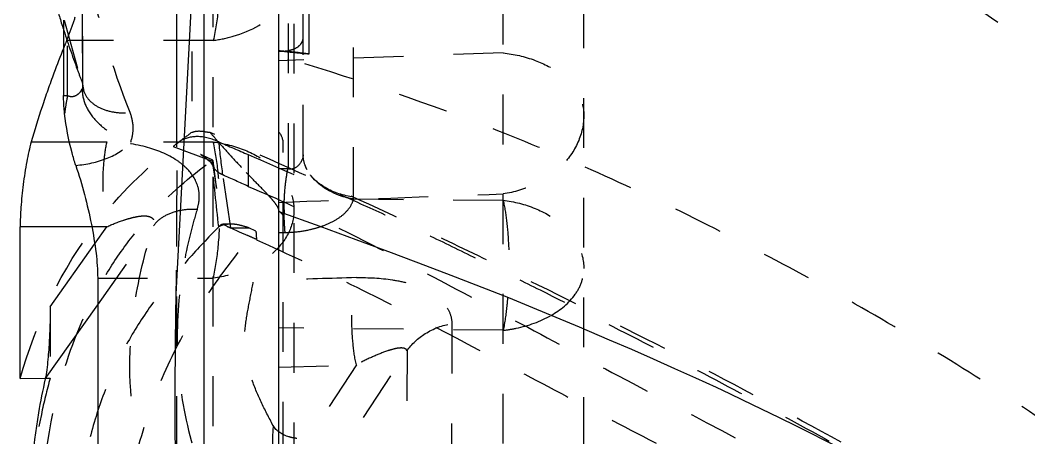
# Model space of a CAD drawing. Header units: millimetres. Extents: x 1540 to 3369, y -3458 to 1222.
# Drawn here: x 2576.19 to 2609.24, y -316.5 to -302.81 of the extents above; entities that cross this region are included whole.
import ezdxf

# ---------------------------------------------------------------- set-up
doc = ezdxf.new("R2010")
doc.units = ezdxf.units.MM
doc.header["$LTSCALE"] = 16.335
doc.linetypes.add('HIDDEN', pattern=[0.2, 0.1, -0.1])
doc.layers.add('21', color=7, linetype='CONTINUOUS')

msp = doc.modelspace()

# ---------------------------------------------------------------- linework, layer by layer
at = {"layer": '21', "color": 7, "linetype": 'Continuous'}
for p, q in [((2584.662, -635.737), (2584.662, -215.737)), ((2582.218, -341.407), (2582.219, -301.655)), ((2581.798, -302.279), (2581.292, -311.792)), ((2581.326, -306.466), (2581.326, -302.195)), ((2577.612, -302.813), (2577.611, -305.286)), ((2576.554, -306.799), (2577.806, -306.799)), ((2576.189, -314.551), (2576.189, -309.583)), ((2578.536, -309.584), (2576.189, -309.583)), ((2577.174, -312.201), (2578.627, -310.147)), ((2578.729, -311.262), (2578.729, -323.593)), ((2577.011, -314.565), (2578.729, -312.136)), ((2576.189, -314.551), (2577.011, -314.541))]:
    msp.add_line(p, q, dxfattribs=at)
at = {"layer": '21', "color": 8, "linetype": 'HIDDEN'}
for p, q in [((2594.662, -323.332), (2594.662, -263.952)), ((2592.018, -326.484), (2592.018, -264.521)), ((2581.807, -267.899), (2581.811, -306.492)), ((2585.462, -307.221), (2585.462, -282.746)), ((2582.518, -322.648), (2582.518, -287.633)), ((2585.162, -289.86), (2585.162, -320.42)), ((2587.115, -308.605), (2587.115, -289.833)), ((2584.966, -293.118), (2584.966, -307.679)), ((2585.662, -303.913), (2585.662, -295.23)), ((2578.217, -302.262), (2578.216, -304.839)), ((2578.239, -304.969), (2578.24, -302.379)), ((2577.631, -302.808), (2578.273, -305.147)), ((2577.744, -305.286), (2577.744, -302.797)), ((2582.518, -303.474), (2577.715, -303.474)), ((2584.662, -303.844), (2584.966, -303.806)), ((2592.018, -303.885), (2584.662, -304.147)), ((2578.216, -304.839), (2578.272, -305.147)), ((2578.239, -304.969), (2578.239, -304.974)), ((2577.611, -305.286), (2577.744, -305.286)), ((2578.272, -305.147), (2578.274, -305.152)), ((2581.328, -323.299), (2581.326, -306.466)), ((2577.806, -306.799), (2579.025, -306.799)), ((2582.518, -306.806), (2579.811, -306.806)), ((2581.205, -306.953), (2582.462, -307.42)), ((2584.812, -346.35), (2584.812, -306.87)), ((2582.505, -307.399), (2582.176, -307.248)), ((2582.505, -307.399), (2582.462, -307.42)), ((2582.608, -308.208), (2582.509, -307.405)), ((2581.325, -307.734), (2581.299, -311.357)), ((2582.493, -307.564), (2582.543, -307.652)), ((2582.495, -307.516), (2582.529, -307.723)), ((2584.966, -307.679), (2584.662, -307.68)), ((2582.583, -308.058), (2582.604, -308.199)), ((2583.088, -309.621), (2582.834, -307.886)), ((2582.623, -308.329), (2582.608, -308.208)), ((2587.113, -308.671), (2592.018, -308.712)), ((2584.662, -309.077), (2586.014, -309.564)), ((2579.025, -309.584), (2578.536, -309.584)), ((2578.627, -310.147), (2579.025, -309.584)), ((2578.729, -312.136), (2580.56, -309.547)), ((2582.88, -309.516), (2582.949, -309.553)), ((2582.985, -309.496), (2582.99, -309.496)), ((2583.088, -309.621), (2583.687, -309.621)), ((2583.088, -309.621), (2583.371, -309.746)), ((2583.914, -309.72), (2583.687, -309.621)), ((2586.014, -309.564), (2587.193, -309.994)), ((2583.371, -309.746), (2583.653, -309.871)), ((2584.662, -309.768), (2584.872, -309.768)), ((2587.193, -309.994), (2588.346, -310.421)), ((2588.346, -310.421), (2589.474, -310.845)), ((2589.474, -310.845), (2590.304, -311.162)), ((2578.729, -311.262), (2582.518, -311.262)), ((2590.304, -311.162), (2591.121, -311.479)), ((2591.121, -311.479), (2591.657, -311.69)), ((2591.657, -311.69), (2592.189, -311.903)), ((2592.189, -311.903), (2592.974, -312.222)), ((2577.174, -312.201), (2577.174, -314.539)), ((2592.974, -312.222), (2593.747, -312.542)), ((2593.747, -312.542), (2594.506, -312.86)), ((2592.018, -312.974), (2584.662, -312.897)), ((2590.332, -312.758), (2590.323, -321.027)), ((2594.506, -312.86), (2595.496, -313.281)), ((2595.496, -313.281), (2596.222, -313.595)), ((2585.662, -318.572), (2588.867, -313.648)), ((2596.222, -313.595), (2596.936, -313.908)), ((2596.936, -313.908), (2597.637, -314.22)), ((2584.662, -314.185), (2587.206, -314.105)), ((2587.206, -314.105), (2585.662, -316.476)), ((2597.637, -314.22), (2598.323, -314.531)), ((2577.011, -314.541), (2577.174, -314.539)), ((2598.323, -314.531), (2598.993, -314.84)), ((2598.993, -314.84), (2599.43, -315.044)), ((2599.43, -315.044), (2599.858, -315.246)), ((2599.858, -315.246), (2600.477, -315.543)), ((2600.477, -315.543), (2601.059, -315.826)), ((2601.059, -315.826), (2601.621, -316.104)), ((2601.621, -316.104), (2603.005, -316.797)), ((2585.662, -329.266), (2585.662, -316.476))]:
    msp.add_line(p, q, dxfattribs=at)
for points in [[(2578.274, -305.152), (2578.261, -305.114), (2578.247, -305.057), (2578.24, -304.988), (2578.239, -304.974)], [(2582.101, -307.213), (2582.103, -307.213), (2582.14, -307.236), (2582.206, -307.278), (2582.269, -307.325), (2582.331, -307.375), (2582.385, -307.424), (2582.426, -307.468), (2582.453, -307.502), (2582.493, -307.564)], [(2582.176, -307.248), (2582.114, -307.219), (2582.101, -307.213)], [(2585.463, -307.244), (2585.462, -307.23), (2585.462, -307.216), (2585.462, -307.201)], [(2582.529, -307.723), (2582.571, -307.98), (2582.583, -308.058)], [(2582.604, -308.199), (2582.622, -308.319), (2582.623, -308.332)], [(2582.99, -309.496), (2582.987, -309.496), (2582.946, -309.498), (2582.879, -309.498), (2582.829, -309.495)], [(2581.299, -311.357), (2581.294, -311.679), (2581.292, -311.777)]]:
    msp.add_lwpolyline(points, dxfattribs=at)
at = {"layer": '21', "color": 7, "linetype": 'Continuous'}
for centre, radius, start, end in [((2606.342, -293.891), 30.179, 196.4666, 197.2501), ((2606.66, -293.793), 30.513, 197.2495, 197.7025), ((2609.228, -316.412), 34.066, 158.1563, 159.6143), ((2607.475, -315.756), 32.195, 159.622, 160.6813), ((2606.607, -315.452), 31.275, 160.6814, 161.7429), ((2606.135, -315.295), 30.778, 161.7449, 163.9746)]:
    msp.add_arc(centre, radius, start, end, dxfattribs=at)
at = {"layer": '21', "color": 8, "linetype": 'HIDDEN'}
for centre, radius, start, end in [((2607.428, -293.542), 31.32, 197.7117, 200.3284), ((2569.04, -299.921), 9.374, 337.7261, 338.6525), ((2611.07, -317.145), 36.048, 157.7141, 158.1655), ((2608.226, -293.252), 32.169, 200.32, 201.1129), ((2592.629, -321.351), 18.38, 126.0551, 127.5384), ((2582.924, -302.29), 4.229, 260.4143, 263.0585), ((2605.381, -286.956), 30.151, 220.3785, 221.0678), ((2584.212, -306.87), 0.6, 0, 41.4096), ((2583.563, -309.694), 3.615, 128.4248, 130.7176), ((2605.485, -286.865), 30.289, 221.0671, 222.042), ((2605.365, -286.974), 30.127, 222.0421, 222.2957), ((2604.867, -287.43), 29.451, 222.2908, 223.3279), ((2035.8, -367.705), 549.976, 6.06588, 6.29306), ((2538.857, -406.86), 108.305, 65.56267, 66.04326), ((2585.853, -308.605), 1.262, 356.9726, 0.0037), ((2593.307, -309.035), 8.468, 179.9782, 180.73), ((2583.034, -310.206), 0.71, 102.4107, 106.2903), ((2583.082, -310.484), 0.992, 89.5293, 95.58), ((2584.836, -305.881), 3.888, 274.8599, 282.6148), ((2584.923, -306.262), 3.496, 282.5786, 288.2919), ((2549.156, -387.233), 84.704, 65.75887, 65.96698), ((2584.839, -305.952), 3.816, 270.4926, 274.9046), ((4240.673, -319.548), 1651.816, 179.795336, 180.080024)]:
    msp.add_arc(centre, radius, start, end, dxfattribs=at)
for points, knots in [([(2579.792, -305.842), (2579.202, -304.342), (2578.287, -301.321), (2577.802, -296.689), (2578.26, -292.163), (2579.18, -289.291), (2579.775, -287.912)], [0, 0, 0, 0, 0.262871, 0.511968, 0.754922, 1, 1, 1, 1]), ([(2628.161, -338.702), (2628.066, -337.313), (2627.808, -335.237), (2627.334, -332.495), (2626.789, -329.767), (2625.912, -326.382), (2624.482, -322.424), (2622.662, -318.62), (2620.462, -315.035), (2617.937, -311.682), (2615.115, -308.573), (2612.019, -305.732), (2608.693, -303.157), (2605.177, -300.826), (2601.5, -298.713), (2597.681, -296.834), (2592.47, -294.697), (2588.399, -293.563), (2585.663, -293.025)], [0, 0, 0, 0, 0.062096, 0.093142, 0.124113, 0.18616, 0.248959, 0.311535, 0.3739, 0.436251, 0.49852, 0.560916, 0.623433, 0.685927, 0.748944, 0.812487, 0.875622, 1, 1, 1, 1]), ([(2582.518, -299.018), (2582.597, -299.355), (2582.703, -300.098), (2582.754, -301.246), (2582.703, -302.395), (2582.597, -303.137), (2582.518, -303.474)], [0, 0, 0, 0, 0.231604, 0.499956, 0.768332, 1, 1, 1, 1]), ([(2582.518, -303.474), (2582.739, -303.447), (2583.54, -303.286), (2584.316, -302.868), (2584.703, -302.414)], [0, 0, 0, 0, 0.271832, 1, 1, 1, 1]), ([(2577.771, -303.333), (2577.79, -303.284), (2577.869, -303.078), (2577.942, -302.869), (2577.995, -302.709)], [0, 0, 0, 0, 0.236919, 1, 1, 1, 1]), ([(2585.398, -303.577), (2585.409, -303.563), (2585.444, -303.505), (2585.462, -303.436), (2585.462, -303.386)], [0, 0, 0, 0, 0.262203, 1, 1, 1, 1]), ([(2585.168, -303.753), (2585.192, -303.743), (2585.279, -303.7), (2585.358, -303.635), (2585.398, -303.577)], [0, 0, 0, 0, 0.26919, 1, 1, 1, 1]), ([(2627.025, -339.693), (2626.536, -337.53), (2625.556, -334.296), (2623.604, -330.209), (2621.758, -327.225), (2619.563, -324.416), (2617.131, -321.82), (2614.506, -319.46), (2611.685, -317.289), (2608.665, -315.204), (2605.443, -313.184), (2602.043, -311.243), (2598.528, -309.397), (2594.976, -307.715), (2590.391, -305.814), (2586.94, -304.655), (2584.66, -303.997)], [0, 0, 0, 0, 0.114642, 0.173467, 0.233714, 0.295635, 0.357376, 0.417369, 0.477868, 0.541236, 0.606983, 0.674348, 0.743547, 0.812145, 0.877393, 1, 1, 1, 1]), ([(2584.662, -303.814), (2584.829, -303.83), (2585.161, -303.875), (2585.496, -303.9), (2585.662, -303.92)], [0, 0, 0, 0, 0.499746, 1, 1, 1, 1]), ([(2592.018, -303.885), (2592.373, -303.925), (2593.044, -304.076), (2593.905, -304.52), (2594.506, -305.141), (2594.662, -305.667), (2594.662, -305.91)], [0, 0, 0, 0, 0.297852, 0.566476, 0.797411, 1, 1, 1, 1]), ([(2577.744, -305.286), (2577.791, -305.304), (2577.894, -305.328), (2578.042, -305.276), (2578.152, -305.183), (2578.206, -305.104), (2578.221, -305.064)], [0, 0, 0, 0, 0.260812, 0.521791, 0.777717, 1, 1, 1, 1]), ([(2578.216, -304.839), (2578.22, -304.85), (2578.232, -304.892), (2578.239, -304.937), (2578.239, -304.969)], [0, 0, 0, 0, 0.268643, 1, 1, 1, 1]), ([(2578.221, -305.064), (2578.218, -305.237), (2578.304, -305.621), (2578.654, -306.134), (2579.178, -306.552), (2579.597, -306.74), (2579.811, -306.806)], [0, 0, 0, 0, 0.207774, 0.456404, 0.730767, 1, 1, 1, 1]), ([(2577.744, -305.286), (2577.733, -305.33), (2577.692, -305.524), (2577.664, -305.72), (2577.647, -305.872)], [0, 0, 0, 0, 0.22852, 1, 1, 1, 1]), ([(2578.274, -305.152), (2578.321, -305.27), (2578.477, -305.495), (2578.837, -305.723), (2579.289, -305.849), (2579.619, -305.856), (2579.792, -305.842)], [0, 0, 0, 0, 0.214472, 0.447116, 0.707931, 1, 1, 1, 1]), ([(2579.811, -306.806), (2579.867, -306.657), (2579.924, -306.325), (2579.852, -305.998), (2579.792, -305.842)], [0, 0, 0, 0, 0.487821, 1, 1, 1, 1]), ([(2594.662, -305.91), (2594.662, -306.217), (2594.522, -306.853), (2593.938, -307.661), (2593.069, -308.248), (2592.378, -308.45), (2592.018, -308.502)], [0, 0, 0, 0, 0.229455, 0.470505, 0.728312, 1, 1, 1, 1]), ([(2582.7, -306.802), (2582.477, -306.699), (2582.044, -306.57), (2581.59, -306.674), (2581.43, -306.777)], [0, 0, 0, 0, 0.563834, 1, 1, 1, 1]), ([(2581.812, -306.492), (2581.84, -306.478), (2581.971, -306.432), (2582.115, -306.442), (2582.22, -306.461)], [0, 0, 0, 0, 0.228831, 1, 1, 1, 1]), ([(2603.09, -316.637), (2601.397, -315.71), (2598.005, -313.896), (2593.696, -311.746), (2590.237, -310.063), (2586.762, -308.444), (2584.147, -307.274), (2582.413, -306.489)], [0, 0, 0, 0, 0.251283, 0.500846, 0.626989, 0.752173, 1, 1, 1, 1]), ([(2576.189, -314.552), (2576.706, -312.727), (2578.063, -309.856), (2580.287, -307.69), (2581.205, -306.955)], [0, 0, 0, 0, 0.617458, 1, 1, 1, 1]), ([(2578.012, -307.57), (2578.362, -307.538), (2579.017, -307.407), (2579.615, -307.049), (2579.811, -306.806)], [0, 0, 0, 0, 0.530544, 1, 1, 1, 1]), ([(2579.025, -306.799), (2578.975, -307.011), (2578.912, -307.475), (2578.883, -308.191), (2578.912, -308.907), (2578.975, -309.372), (2579.025, -309.584)], [0, 0, 0, 0, 0.233248, 0.500042, 0.766815, 1, 1, 1, 1]), ([(2581.33, -307.411), (2581.019, -307.202), (2580.255, -306.902), (2579.452, -306.804), (2579.025, -306.799)], [0, 0, 0, 0, 0.467389, 1, 1, 1, 1]), ([(2582.518, -311.262), (2582.597, -310.925), (2582.703, -310.183), (2582.754, -309.034), (2582.703, -307.886), (2582.597, -307.143), (2582.518, -306.806)], [0, 0, 0, 0, 0.231604, 0.499956, 0.768332, 1, 1, 1, 1]), ([(2582.518, -306.806), (2582.875, -306.851), (2583.552, -307.019), (2584.418, -307.513), (2585.013, -308.203), (2585.162, -308.768), (2585.162, -309.034)], [0, 0, 0, 0, 0.288034, 0.552422, 0.787042, 1, 1, 1, 1]), ([(2582.5, -307.447), (2582.501, -307.443), (2582.505, -307.429), (2582.51, -307.415), (2582.509, -307.405)], [0, 0, 0, 0, 0.298553, 1, 1, 1, 1]), ([(2583.663, -307.218), (2583.663, -307.479), (2583.658, -307.826), (2583.661, -308.172), (2583.662, -308.258)], [0, 0, 0, 0, 0.752155, 1, 1, 1, 1]), ([(2583.663, -307.218), (2584.721, -307.686), (2586.323, -308.365), (2588.448, -309.319), (2590.041, -310.078), (2591.633, -310.86), (2593.759, -311.915), (2596.416, -313.25), (2599.582, -314.91), (2603.789, -317.176), (2608.996, -320.132), (2614.134, -323.223), (2618.149, -325.852), (2620.589, -327.586), (2622.471, -329.05), (2624.284, -330.59), (2626.355, -332.779), (2628.291, -335.913), (2629.244, -338.203), (2629.651, -339.395)], [0, 0, 0, 0, 0.060468, 0.090965, 0.121746, 0.152702, 0.183704, 0.245812, 0.308162, 0.37058, 0.495619, 0.621132, 0.683971, 0.746487, 0.777548, 0.808532, 0.870841, 0.934152, 1, 1, 1, 1]), ([(2585.462, -307.221), (2585.461, -307.314), (2585.391, -307.497), (2585.25, -307.635), (2585.164, -307.671)], [0, 0, 0, 0, 0.498064, 1, 1, 1, 1]), ([(2585.592, -307.709), (2585.571, -307.67), (2585.499, -307.517), (2585.462, -307.346), (2585.462, -307.221)], [0, 0, 0, 0, 0.258119, 1, 1, 1, 1]), ([(2585.589, -307.707), (2585.568, -307.669), (2585.497, -307.516), (2585.462, -307.345), (2585.462, -307.221)], [0, 0, 0, 0, 0.259661, 1, 1, 1, 1]), ([(2582.468, -339.248), (2581.757, -337.732), (2580.441, -334.705), (2579.026, -330.889), (2578.108, -327.819), (2577.496, -325.358), (2577.013, -322.59), (2576.745, -318.859), (2577.232, -314.989), (2578.489, -311.932), (2579.568, -310.248), (2580.725, -308.838), (2581.743, -307.941), (2582.462, -307.42)], [0, 0, 0, 0, 0.14568, 0.286977, 0.353777, 0.424323, 0.507487, 0.597902, 0.749227, 0.841626, 0.88296, 0.92276, 1, 1, 1, 1]), ([(2581.683, -307.709), (2581.658, -307.682), (2581.549, -307.572), (2581.427, -307.476), (2581.33, -307.411)], [0, 0, 0, 0, 0.241058, 1, 1, 1, 1]), ([(2581.988, -309.013), (2582.026, -308.893), (2582.075, -308.654), (2582.03, -308.181), (2581.838, -307.875), (2581.683, -307.709)], [0, 0, 0, 0, 0.269197, 0.514413, 1, 1, 1, 1]), ([(2582.495, -307.517), (2582.492, -307.5), (2582.493, -307.476), (2582.498, -307.453), (2582.5, -307.447)], [0, 0, 0, 0, 0.718423, 1, 1, 1, 1]), ([(2582.543, -307.652), (2582.53, -307.628), (2582.514, -307.582), (2582.499, -307.537), (2582.495, -307.517)], [0, 0, 0, 0, 0.567091, 1, 1, 1, 1]), ([(2582.834, -307.886), (2582.794, -307.868), (2582.682, -307.812), (2582.581, -307.725), (2582.543, -307.652)], [0, 0, 0, 0, 0.348811, 1, 1, 1, 1]), ([(2584.662, -309.024), (2584.662, -308.998), (2584.63, -308.932), (2584.56, -308.826), (2584.447, -308.688), (2584.234, -308.452), (2583.89, -308.104), (2583.601, -307.806), (2583.443, -307.639)], [0, 0, 0, 0, 0.042001, 0.112458, 0.209056, 0.3283, 0.627232, 1, 1, 1, 1]), ([(2584.872, -308.298), (2584.878, -308.242), (2584.9, -308.035), (2584.933, -307.828), (2584.966, -307.679)], [0, 0, 0, 0, 0.268455, 1, 1, 1, 1]), ([(2585.164, -307.671), (2585.133, -307.684), (2585.067, -307.702), (2584.999, -307.69), (2584.966, -307.679)], [0, 0, 0, 0, 0.491612, 1, 1, 1, 1]), ([(2587.115, -308.605), (2586.791, -308.564), (2586.195, -308.388), (2585.721, -307.956), (2585.59, -307.71)], [0, 0, 0, 0, 0.539814, 1, 1, 1, 1]), ([(2587.113, -308.672), (2586.946, -308.647), (2586.357, -308.494), (2585.8, -308.099), (2585.592, -307.709)], [0, 0, 0, 0, 0.275946, 1, 1, 1, 1]), ([(2583.662, -308.258), (2584.629, -308.663), (2586.548, -309.554), (2589.437, -311.064), (2592.519, -312.713), (2597.234, -315.238), (2603.347, -318.437), (2609.291, -321.873), (2613.686, -324.564), (2616.743, -326.526), (2619.678, -328.529), (2622.43, -330.68), (2624.977, -333.07), (2626.959, -336.009), (2628.633, -339.274), (2629.46, -341.655), (2629.767, -342.907)], [0, 0, 0, 0, 0.053034, 0.106885, 0.164878, 0.229826, 0.377389, 0.513797, 0.576987, 0.637998, 0.697538, 0.756593, 0.814653, 0.873257, 0.934817, 1, 1, 1, 1]), ([(2584.839, -309.031), (2584.839, -308.969), (2584.842, -308.724), (2584.855, -308.479), (2584.872, -308.298)], [0, 0, 0, 0, 0.256276, 1, 1, 1, 1]), ([(2586.021, -309.582), (2586.154, -309.537), (2586.404, -309.436), (2586.734, -309.233), (2586.987, -308.983), (2587.088, -308.776), (2587.113, -308.672)], [0, 0, 0, 0, 0.284973, 0.546491, 0.782203, 1, 1, 1, 1]), ([(2592.018, -308.712), (2592.375, -308.757), (2593.053, -308.926), (2593.918, -309.422), (2594.513, -310.115), (2594.662, -310.681), (2594.662, -310.948)], [0, 0, 0, 0, 0.287629, 0.551847, 0.786622, 1, 1, 1, 1]), ([(2592.018, -308.712), (2592.067, -308.939), (2592.143, -309.434), (2592.225, -310.496), (2592.21, -311.331), (2592.163, -311.895)], [0, 0, 0, 0, 0.218493, 0.469335, 1, 1, 1, 1]), ([(2581.988, -309.013), (2581.929, -309.01), (2581.701, -309.008), (2581.473, -309.037), (2581.31, -309.079)], [0, 0, 0, 0, 0.259991, 1, 1, 1, 1]), ([(2581.988, -309.013), (2581.916, -309.245), (2581.657, -310.162), (2581.484, -311.105), (2581.41, -311.81)], [0, 0, 0, 0, 0.25534, 1, 1, 1, 1]), ([(2585.162, -309.034), (2585.162, -309.299), (2585.013, -309.865), (2584.418, -310.554), (2583.552, -311.049), (2582.875, -311.217), (2582.518, -311.262)], [0, 0, 0, 0, 0.213008, 0.447646, 0.712014, 1, 1, 1, 1]), ([(2579.025, -309.584), (2579.206, -309.498), (2579.484, -309.39), (2579.849, -309.283), (2580.088, -309.232), (2580.289, -309.217), (2580.453, -309.246), (2580.564, -309.33), (2580.59, -309.445), (2580.572, -309.51), (2580.56, -309.547)], [0, 0, 0, 0, 0.32844, 0.486113, 0.622248, 0.728519, 0.814151, 0.892455, 0.937258, 1, 1, 1, 1]), ([(2581.31, -309.079), (2581.158, -309.119), (2580.874, -309.227), (2580.642, -309.431), (2580.56, -309.547)], [0, 0, 0, 0, 0.526431, 1, 1, 1, 1]), ([(2584.812, -309.271), (2584.812, -309.253), (2584.796, -309.167), (2584.721, -309.106), (2584.662, -309.073)], [0, 0, 0, 0, 0.21383, 1, 1, 1, 1]), ([(2584.872, -309.768), (2584.867, -309.717), (2584.85, -309.509), (2584.842, -309.3), (2584.84, -309.143)], [0, 0, 0, 0, 0.246135, 1, 1, 1, 1]), ([(2582.696, -309.588), (2582.351, -309.935), (2581.677, -310.648), (2580.73, -311.783), (2579.876, -313.018), (2579.167, -314.393), (2578.604, -315.908), (2578.21, -317.565), (2577.986, -319.356), (2577.961, -321.275), (2578.134, -323.3), (2578.468, -325.409), (2578.939, -327.579), (2579.518, -329.797), (2580.194, -332.049), (2581.23, -335.096), (2582.098, -337.371), (2582.705, -338.885)], [0, 0, 0, 0, 0.046961, 0.093904, 0.141404, 0.190424, 0.241677, 0.29578, 0.353128, 0.414241, 0.479213, 0.547519, 0.618581, 0.691832, 0.766969, 0.843726, 1, 1, 1, 1]), ([(2580.598, -330.649), (2580.312, -329.539), (2579.832, -327.361), (2579.393, -324.154), (2579.321, -321.137), (2579.646, -318.358), (2580.294, -315.834), (2581.235, -313.556), (2582.462, -311.529), (2583.419, -310.308), (2583.914, -309.72)], [0, 0, 0, 0, 0.155348, 0.302003, 0.437915, 0.563201, 0.679909, 0.790052, 0.895905, 1, 1, 1, 1]), ([(2580.567, -318.297), (2580.029, -316.998), (2579.654, -314.791), (2579.927, -311.83), (2580.309, -310.308), (2580.56, -309.547)], [0, 0, 0, 0, 0.473783, 0.72997, 1, 1, 1, 1]), ([(2582.696, -309.588), (2582.722, -309.561), (2582.755, -309.518), (2582.811, -309.492), (2582.829, -309.495)], [0, 0, 0, 0, 0.662626, 1, 1, 1, 1]), ([(2582.829, -309.495), (2582.833, -309.495), (2582.851, -309.5), (2582.867, -309.509), (2582.88, -309.516)], [0, 0, 0, 0, 0.204666, 1, 1, 1, 1]), ([(2582.949, -309.553), (2582.959, -309.558), (2583.004, -309.582), (2583.051, -309.604), (2583.088, -309.621)], [0, 0, 0, 0, 0.207428, 1, 1, 1, 1]), ([(2583.687, -309.621), (2583.654, -309.608), (2583.524, -309.564), (2583.389, -309.529), (2583.289, -309.511)], [0, 0, 0, 0, 0.258294, 1, 1, 1, 1]), ([(2584.478, -316.092), (2584.342, -315.837), (2584.078, -315.333), (2583.756, -314.562), (2583.581, -313.905), (2583.534, -313.38), (2583.556, -312.863), (2583.662, -312.229), (2583.817, -311.483), (2583.929, -310.743), (2583.943, -310.25), (2583.933, -310.007)], [0, 0, 0, 0, 0.138039, 0.270675, 0.397784, 0.459679, 0.521136, 0.643854, 0.765501, 0.884396, 1, 1, 1, 1]), ([(2583.933, -310.007), (2584.974, -310.477), (2587.035, -311.451), (2590.083, -313.009), (2593.126, -314.626), (2596.216, -316.254), (2599.355, -317.883), (2602.489, -319.574), (2605.608, -321.299), (2607.672, -322.478), (2608.701, -323.075)], [0, 0, 0, 0, 0.12223, 0.244136, 0.366625, 0.491265, 0.618235, 0.745411, 0.872592, 1, 1, 1, 1]), ([(2593.588, -312.485), (2593.893, -312.311), (2594.305, -311.979), (2594.611, -311.395), (2594.662, -311.093), (2594.662, -310.948)], [0, 0, 0, 0, 0.539748, 0.776646, 1, 1, 1, 1]), ([(2587.206, -314.105), (2587.152, -313.873), (2587.082, -313.374), (2587.048, -312.619), (2587.08, -311.899), (2587.147, -311.444), (2587.206, -311.247)], [0, 0, 0, 0, 0.248741, 0.523521, 0.786427, 1, 1, 1, 1]), ([(2587.206, -311.247), (2587.602, -311.242), (2588.182, -311.268), (2588.91, -311.419), (2589.375, -311.589), (2589.764, -311.811), (2590.07, -312.075), (2590.291, -312.388), (2590.335, -312.636), (2590.332, -312.758)], [0, 0, 0, 0, 0.313422, 0.455993, 0.585796, 0.702957, 0.80832, 0.903828, 1, 1, 1, 1]), ([(2581.41, -311.81), (2581.315, -312.726), (2581.31, -314.572), (2581.705, -316.376), (2581.994, -317.24)], [0, 0, 0, 0, 0.502511, 1, 1, 1, 1]), ([(2592.163, -311.895), (2592.155, -311.991), (2592.121, -312.353), (2592.07, -312.713), (2592.018, -312.974)], [0, 0, 0, 0, 0.266827, 1, 1, 1, 1]), ([(2592.018, -312.974), (2592.161, -312.957), (2592.704, -312.871), (2593.236, -312.687), (2593.588, -312.485)], [0, 0, 0, 0, 0.262189, 1, 1, 1, 1]), ([(2588.867, -313.648), (2589.017, -313.418), (2589.468, -313.02), (2590.027, -312.8), (2590.332, -312.758)], [0, 0, 0, 0, 0.470974, 1, 1, 1, 1]), ([(2588.867, -313.648), (2588.862, -313.628), (2588.837, -313.59), (2588.775, -313.561), (2588.7, -313.551), (2588.584, -313.554), (2588.423, -313.586), (2588.124, -313.676), (2587.712, -313.847), (2587.377, -314.012), (2587.206, -314.105)], [0, 0, 0, 0, 0.034483, 0.069929, 0.111306, 0.157959, 0.261963, 0.382192, 0.67596, 1, 1, 1, 1]), ([(2577.174, -314.539), (2577.062, -314.933), (2576.654, -316.61), (2576.495, -318.345), (2576.495, -319.662)], [0, 0, 0, 0, 0.236979, 1, 1, 1, 1]), ([(2584.478, -316.092), (2584.437, -317.025), (2584.291, -321.026), (2584.236, -325.03), (2584.218, -328.1)], [0, 0, 0, 0, 0.233187, 1, 1, 1, 1]), ([(2585.255, -316.515), (2585.167, -316.506), (2584.875, -316.451), (2584.577, -316.28), (2584.478, -316.092)], [0, 0, 0, 0, 0.294948, 1, 1, 1, 1])]:
    msp.add_open_spline(points, degree=3, knots=knots, dxfattribs=at)
for points in [[(2584.966, -303.806), (2585.035, -303.797), (2585.104, -303.78), (2585.168, -303.753)], [(2584.662, -303.807), (2584.828, -303.823), (2584.996, -303.834), (2585.163, -303.852)], [(2585.163, -303.852), (2585.329, -303.869), (2585.495, -303.894), (2585.661, -303.913)], [(2578.239, -304.974), (2578.239, -305.004), (2578.233, -305.036), (2578.221, -305.064)], [(2581.316, -306.861), (2581.354, -306.832), (2581.392, -306.805), (2581.43, -306.777)], [(2582.834, -307.886), (2582.781, -307.526), (2582.745, -307.163), (2582.7, -306.802)], [(2582.7, -306.802), (2583.021, -306.942), (2583.344, -307.076), (2583.663, -307.218)], [(2584.662, -308.782), (2587.114, -308.687), (2589.566, -308.594), (2592.018, -308.502)], [(2582.835, -309.524), (2582.786, -309.539), (2582.738, -309.559), (2582.696, -309.588)], [(2582.985, -309.496), (2582.95, -309.5), (2582.916, -309.505), (2582.882, -309.513)], [(2583.289, -309.511), (2583.223, -309.5), (2583.156, -309.492), (2583.09, -309.492)], [(2583.914, -309.72), (2583.923, -309.812), (2583.928, -309.905), (2583.933, -309.997)], [(2587.206, -311.247), (2586.358, -311.273), (2585.51, -311.298), (2584.662, -311.324)]]:
    msp.add_open_spline(points, degree=3, dxfattribs=at)
at = {"layer": '21', "color": 7, "linetype": 'Continuous'}
for points, knots in [([(2577.647, -305.872), (2577.641, -305.819), (2577.621, -305.624), (2577.611, -305.428), (2577.611, -305.286)], [0, 0, 0, 0, 0.271639, 1, 1, 1, 1]), ([(2578.012, -307.57), (2577.967, -307.434), (2577.803, -306.879), (2577.695, -306.306), (2577.647, -305.872)], [0, 0, 0, 0, 0.246405, 1, 1, 1, 1]), ([(2576.554, -306.799), (2576.493, -307.011), (2576.391, -307.476), (2576.281, -308.194), (2576.211, -308.908), (2576.189, -309.371), (2576.189, -309.583)], [0, 0, 0, 0, 0.235454, 0.50627, 0.773617, 1, 1, 1, 1]), ([(2578.012, -307.57), (2578.221, -308.203), (2578.474, -309.159), (2578.682, -310.399), (2578.729, -310.99), (2578.729, -311.262)], [0, 0, 0, 0, 0.529951, 0.783612, 1, 1, 1, 1]), ([(2581.292, -311.792), (2581.278, -312.514), (2581.241, -315.389), (2581.27, -318.265), (2581.313, -320.417)], [0, 0, 0, 0, 0.251121, 1, 1, 1, 1]), ([(2577.174, -312.201), (2577.174, -312.373), (2577.169, -312.736), (2577.144, -313.311), (2577.11, -313.829), (2577.065, -314.255), (2577.035, -314.468), (2577.011, -314.565)], [0, 0, 0, 0, 0.217158, 0.45873, 0.728389, 0.873211, 1, 1, 1, 1]), ([(2577.011, -314.566), (2576.927, -314.935), (2576.622, -316.457), (2576.496, -318.015), (2576.496, -319.189)], [0, 0, 0, 0, 0.24388, 1, 1, 1, 1])]:
    msp.add_open_spline(points, degree=3, knots=knots, dxfattribs=at)

doc.saveas('drawing.dxf')
